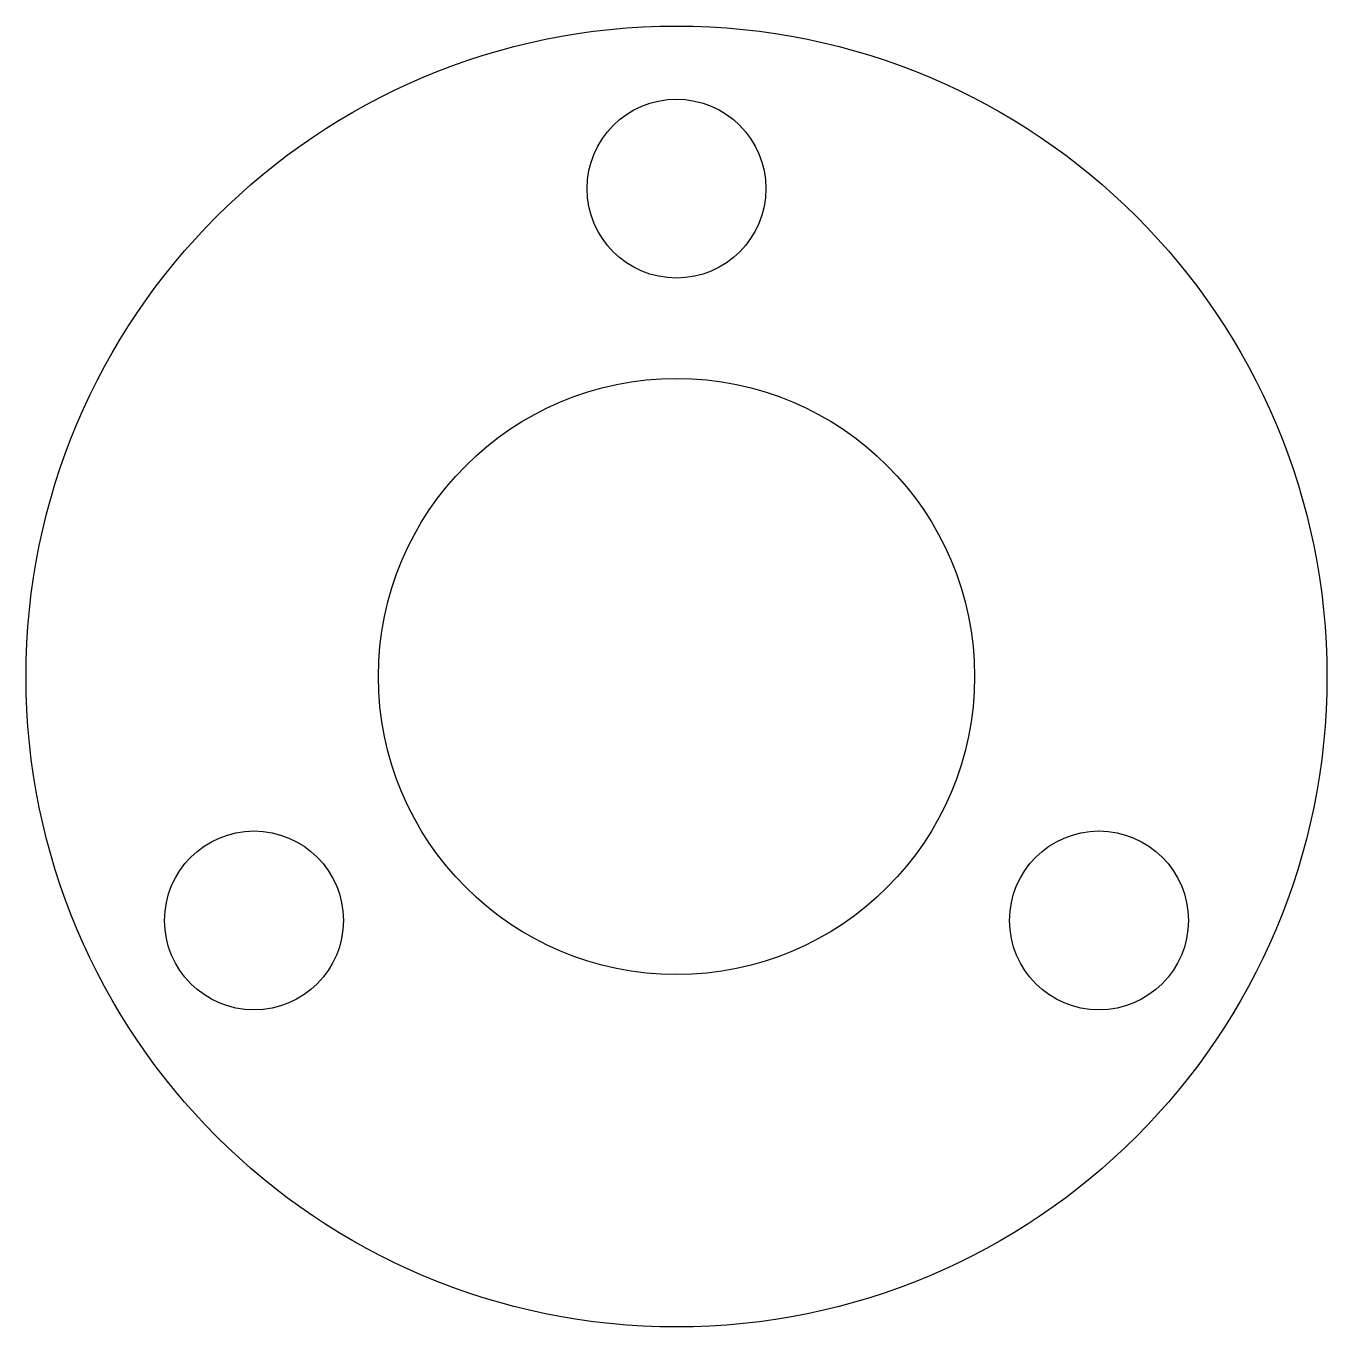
# Model space of a CAD drawing. Header units: millimetres. Extents: x -12 to 12, y -12 to 12.
import ezdxf

# ---------------------------------------------------------------- set-up
doc = ezdxf.new("R2010")
doc.units = ezdxf.units.MM

msp = doc.modelspace()

# ---------------------------------------------------------------- linework, layer by layer
at = {"color": 176, "linetype": 'Continuous', "lineweight": 25}
for centre, radius in [((0, 0), 12), ((0, 9), 1.65), ((0, 0), 5.5), ((-7.794, -4.5), 1.65), ((7.794, -4.5), 1.65)]:
    msp.add_circle(centre, radius, dxfattribs=at)

doc.saveas('drawing.dxf')
